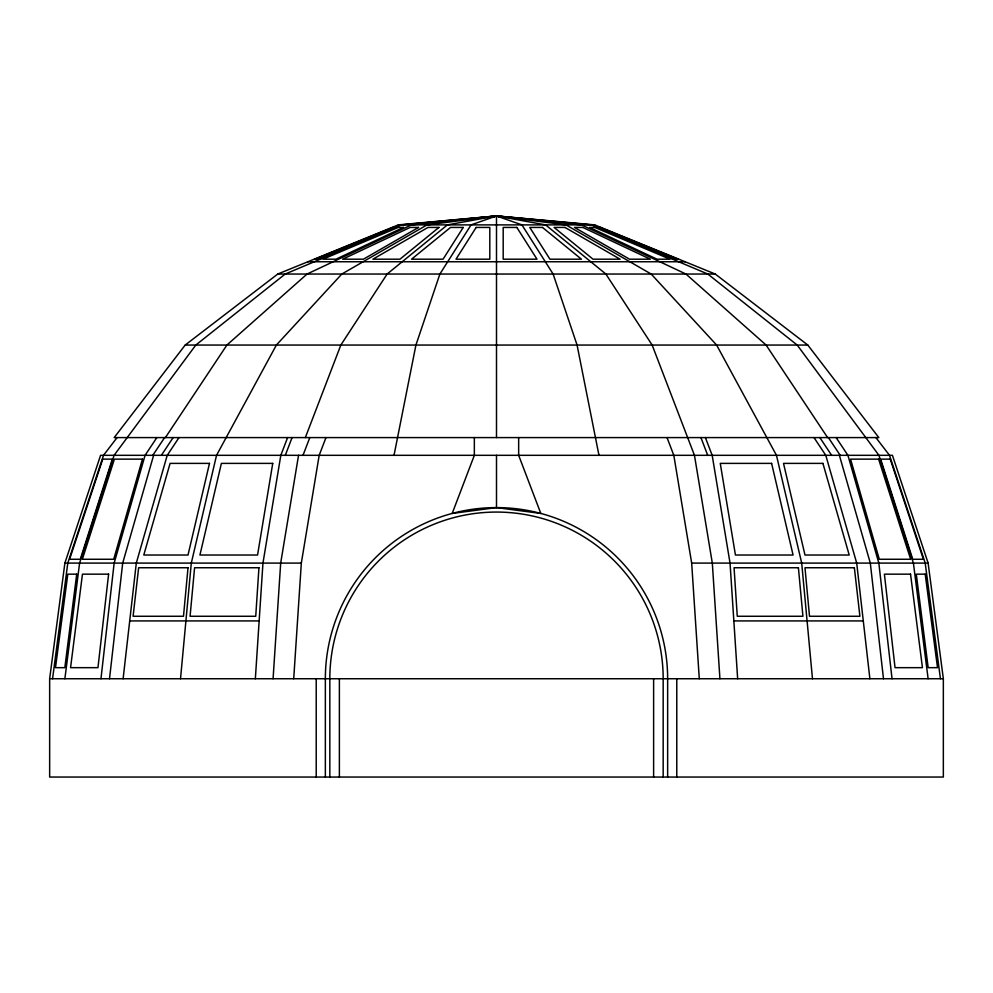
<?xml version="1.0" encoding="UTF-8"?>
<svg xmlns="http://www.w3.org/2000/svg" width="993" height="993" viewBox="0 0 993 993"><rect width="100%" height="100%" fill="white"/><g stroke="black" fill="none" stroke-linecap="round" stroke-linejoin="round"><path stroke-width="1.49" d="M255.35 678.74L262.959 563.093L280.82 455.315L287.61 437.59M273.075 678.74L280.684 563.093L298.545 455.315M293.717 678.74L301.326 563.093L319.187 455.315L325.977 437.59M180.527 678.74L191.301 563.093L216.536 455.315L276.377 345.055L341.815 274.043L427.052 224.89L496.5 215.953L594.708 224.89L715.258 274.043L807.805 345.055L878.817 437.59L114.183 437.59L185.194 345.055L277.742 274.043L398.292 224.89L496.5 215.953L591.369 224.89L707.81 274.043L797.193 345.055L878.929 455.315L913.411 563.093L928.12 678.74M100.963 678.74L114.158 563.093L145.077 455.315L156.857 437.59M109.515 678.74L122.698 563.093L153.617 455.315M123.12 678.74L136.302 563.093L167.221 455.315L179.001 437.59M64.88 678.74L79.589 563.093L114.071 455.315L195.807 345.055L285.19 274.043L401.631 224.89L496.5 215.953L581.55 224.89L685.952 274.043L766.1 345.055L827.603 437.59M49.65 678.74L64.88 563.093L100.578 455.315L892.422 455.315L928.12 563.093L943.35 678.74L943.35 777.047L49.65 777.047L49.65 678.74L943.35 678.74M52.567 678.74L67.797 563.093L103.495 455.315L117.1 437.59M394.022 455.315L415.93 345.055L439.887 274.043L471.079 224.89L496.5 215.953L565.948 224.89L651.185 274.043L716.623 345.055L776.464 455.315L801.699 563.093L812.473 678.74M285.289 455.315L292.079 437.59M305.335 437.59L340.847 345.055L387.121 274.043L447.396 224.89L496.5 215.953L545.604 224.89L605.879 274.043L652.153 345.055L694.455 455.315L712.316 563.093L719.925 678.74M303.014 455.315L309.804 437.59M152.81 455.315L164.59 437.59M165.397 437.59L226.9 345.055L307.048 274.043L411.45 224.89L496.5 215.953L502.52 217.082M161.362 455.315L173.142 437.59M493.608 216.995L496.5 215.953L500.981 216.884M492.069 217.082L496.5 215.953L500.931 217.082M492.019 216.884L496.5 215.953L521.921 224.89L553.113 274.043L577.07 345.055L598.978 455.315M490.48 217.082L496.5 215.953L499.392 216.995M518.656 437.59L518.656 455.315L540.8 513.431L496.5 507.597L452.2 513.431L474.344 455.315L474.344 437.59M398.292 224.89L594.708 224.89M307.88 261.755L685.12 261.755M277.742 274.043L715.258 274.043M185.194 345.055L807.805 345.055M64.88 563.093L301.326 563.093M667.023 437.59L673.813 455.315L691.674 563.093L928.12 563.093M129.711 620.923L259.161 620.923M733.839 620.923L863.289 620.923M875.9 437.59L889.505 455.315L925.203 563.093L940.433 678.74M836.143 437.59L847.923 455.315L878.842 563.093L892.037 678.74M828.41 437.59L840.19 455.315M819.858 437.59L831.637 455.315M813.999 437.59L825.779 455.315L856.698 563.093L869.88 678.74M705.39 437.59L712.18 455.315L730.041 563.093L737.65 678.74M700.921 437.59L707.711 455.315M839.383 455.315L870.302 563.093L883.485 678.74M691.674 563.093L699.283 678.74M676.779 678.74L676.779 777.047M667.644 777.047L667.644 678.74A171.144 171.144 0 0 0 496.5 507.597L496.5 455.315M663.175 777.047L663.175 678.74A166.675 166.675 0 0 0 496.5 512.065A166.675 166.675 0 0 0 329.825 678.74L329.825 777.047M653.617 678.74L653.617 777.047M496.5 215.953L496.5 437.59M339.383 678.74L339.383 777.047M325.356 777.047L325.356 678.74A171.144 171.144 0 0 1 496.5 507.597M316.221 678.74L316.221 777.047M258.937 567.748L255.735 616.268L190.073 616.268L194.591 567.748L258.937 567.748M188.012 567.748L183.494 616.268L133.099 616.268L138.635 567.748L188.012 567.748M108.609 574.165L97.959 667.668L70.565 667.668L82.456 574.165L108.609 574.165M76.722 574.165L64.83 667.668L55.484 667.668L67.797 574.165L76.722 574.165M272.74 463.383L257.559 555.025L199.928 555.025L221.389 463.383L272.74 463.383M209.486 463.383L188.012 555.025L143.786 555.025L170.088 463.383L209.486 463.383M142.433 459.138L113.711 559.27L82.345 559.27L114.394 459.138L142.433 459.138M112.321 459.138L80.284 559.27L69.584 559.27L102.751 459.138L112.321 459.138M463.222 227.434L443.064 259.198L411.549 259.198L450.512 227.434L463.222 227.434M476.156 227.434L455.998 259.198L489.81 259.198L489.81 227.434L476.156 227.434M438.918 227.434L399.956 259.198L372.896 259.198L427.995 227.434L438.918 227.434M418.525 227.434L363.438 259.198L342.672 259.198L410.146 227.434L418.525 227.434M403.443 227.434L335.982 259.198L322.924 259.198L398.181 227.434L403.443 227.434M394.717 227.434L319.461 259.198L315.017 259.198L392.918 227.434L394.717 227.434M516.844 227.434L503.19 227.434L503.19 259.198L537.002 259.198L516.844 227.434M542.488 227.434L529.778 227.434L549.936 259.198L581.451 259.198L542.488 227.434M565.005 227.434L554.082 227.434L593.044 259.198L620.104 259.198L565.005 227.434M582.854 227.434L574.475 227.434L629.562 259.198L650.328 259.198L582.854 227.434M594.819 227.434L589.557 227.434L657.018 259.198L670.076 259.198L594.819 227.434M600.082 227.434L598.283 227.434L673.539 259.198L677.983 259.198L600.082 227.434M878.606 459.138L850.567 459.138L879.289 559.27L910.655 559.27L878.606 459.138M890.249 459.138L880.679 459.138L912.716 559.27L923.416 559.27L890.249 459.138M771.611 463.383L720.26 463.383L735.441 555.025L793.072 555.025L771.611 463.383M822.912 463.383L783.514 463.383L804.988 555.025L849.214 555.025L822.912 463.383M798.409 567.748L734.063 567.748L737.265 616.268L802.927 616.268L798.409 567.748M854.365 567.748L804.988 567.748L809.506 616.268L859.901 616.268L854.365 567.748M910.544 574.165L884.391 574.165L895.041 667.668L922.435 667.668L910.544 574.165M925.203 574.165L916.278 574.165L928.17 667.668L937.516 667.668L925.203 574.165"/></g></svg>
